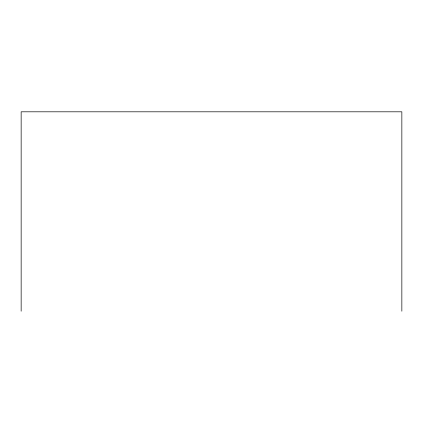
<?xml version="1.0" encoding="UTF-8"?>
<svg xmlns="http://www.w3.org/2000/svg" width="423" height="423" viewBox="0 0 423 423"><rect width="100%" height="100%" fill="white"/><g stroke="black" fill="none" stroke-linecap="round" stroke-linejoin="round"><path stroke-width="0.63" d="M401.85 311.191L401.85 111.809L21.15 111.809L21.15 311.191"/></g></svg>
